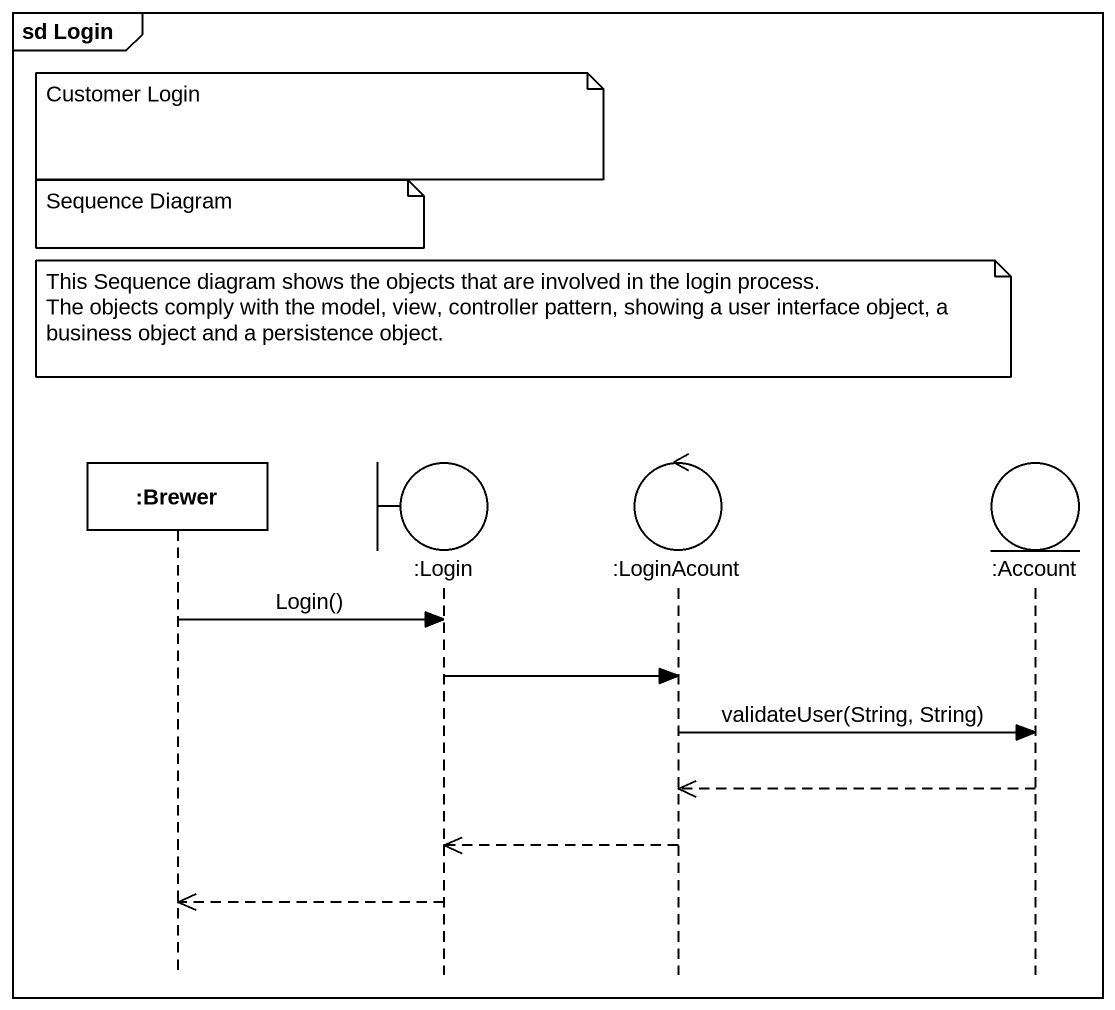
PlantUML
@startuml
mainframe sd Login
hide footbox
participant ":Brewer" as Brewer
boundary ":Login" as Login
control ":LoginAcount" as LoginAcount
entity ":Account" as Account

note over Login : Customer Login
note over Brewer : Sequence Diagram
note over Login
  This Sequence diagram shows the objects that are involved in the login process.
  The objects comply with the model, view, controller pattern, showing a user interface object, a business object and a persistence object.
end note
Brewer -> Login : Login()
Login -> LoginAcount
LoginAcount -> Account : validateUser(String, String)
Account -->> LoginAcount
LoginAcount -->> Login
Login -->> Brewer
@enduml
